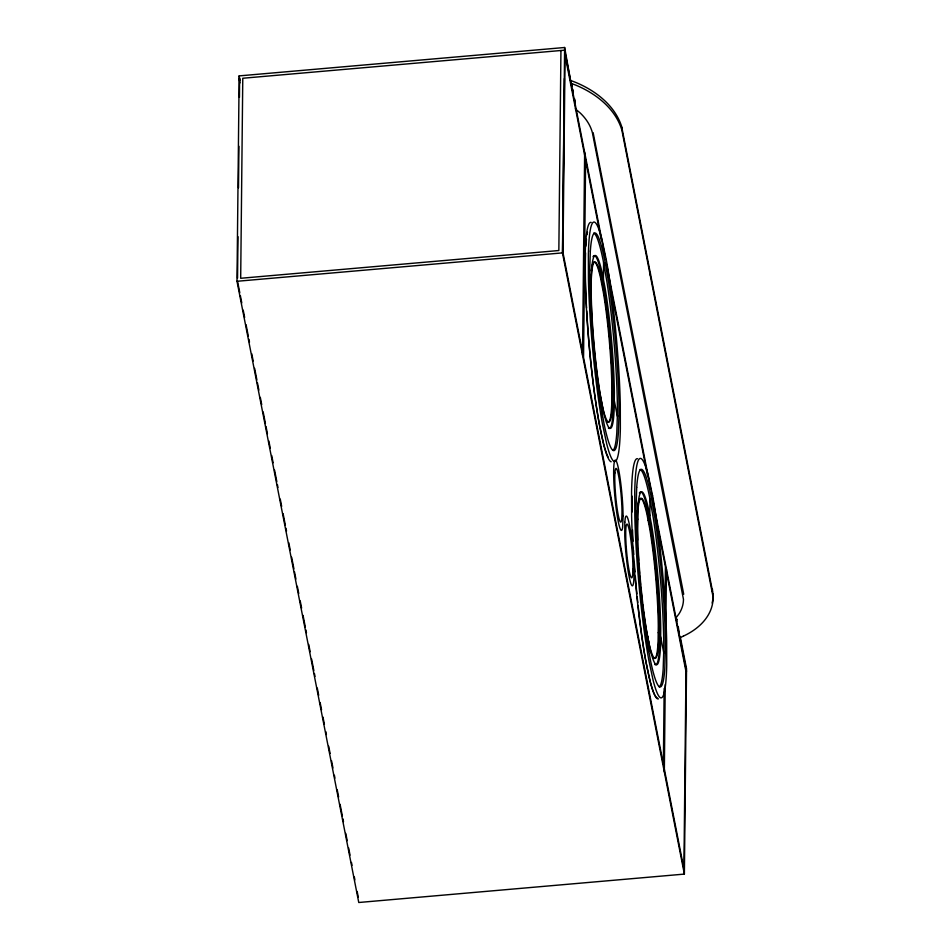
<?xml version="1.0" encoding="UTF-8"?>
<svg xmlns="http://www.w3.org/2000/svg" width="950" height="950" viewBox="0 0 950 950"><rect width="100%" height="100%" fill="white"/><g stroke="black" fill="none" stroke-linecap="round" stroke-linejoin="round"><path stroke-width="1.43" d="M680.188 636.393L686.529 668.705L684.38 874.095L358.767 902.5L236.989 281.283L239.151 75.893L564.633 47.5L571.104 83.339L575.914 85.191A98.883 67.937 0.6 0 1 621.834 129.96L712.975 596.457M237.547 278.148L237.975 236.669M238.498 187.768L238.925 146.276M239.436 97.387L239.638 78.411M560.939 50.504L558.849 250.527L240.683 278.279L242.773 78.256L564.597 50.184L605.174 256.939M684.38 874.095L562.471 252.89L564.633 47.5M562.578 252.854L564.407 78.541M571.71 86.438L571.746 83.766L572.292 86.545M582.528 355.086L584.654 152.368M585.616 160.075L583.549 357.426L663.373 764.192L664.157 688.524M601.172 403.37L601.207 399.902L600.566 399.962M602.466 279.549L602.419 284.169L601.778 284.216M601.979 416.896L602.11 404.439M621.775 129.972L621.799 127.288L713.011 593.774M650.311 275.405L650.346 272.721M647.532 640.846L647.579 636.227M648.838 515.862L648.791 520.493L648.161 520.541M648.375 651.831L648.494 640.763M664.953 612.845L665.439 566.841L654.028 508.737M664.323 771.899L665.238 684.641M665.748 635.681L666.449 569.192M676.732 621.597L676.756 618.925L676.911 619.661M679.345 634.909L678.276 626.644M712.417 591.886L712.453 589.202M590.639 279.359L590.425 294.358A80.323 8.229 85 0 0 590.484 298.3M636.975 518.486L637.011 515.672A80.323 8.229 85 0 1 637.272 511.112M675.783 618.129L679.084 613.736A53.2 36.551 0.6 0 0 683.466 599.319L592.42 132.81A69.92 48.046 0.6 0 0 580.272 113.062L575.332 108.846M683.394 636.168L679.891 637.664M236.989 281.283L562.471 252.89M605.186 262.711L603.594 262.853L603.416 279.466L601.825 279.597L603.096 286.081M590.306 283.409L591.256 283.314L589.594 274.823M611.836 396.387L612.465 396.328L613.32 400.662L614.27 400.579L617.334 416.171L618.925 416.029M651.557 499.035L649.966 499.178L649.8 515.779L648.209 515.921L649.729 523.699M636.678 519.721L637.64 519.638L635.966 511.147M658.207 632.712L658.837 632.653L659.692 636.987M665.297 652.353L663.706 652.484L660.654 636.904L659.062 637.046L659.146 628.876A86.759 8.883 85 0 0 658.659 611.978M571.128 80.655L575.938 82.508A98.883 67.937 0.6 0 1 621.87 127.276M593.144 132.727L683.715 594.237M572.838 89.336L573.384 92.114M574.75 99.073L575.296 101.864M606.599 264.207L650.774 489.309M651.344 492.219L686.506 671.389M601.291 239.982L565.06 55.373L562.994 252.724L582.552 352.402M608.416 276.296L608.986 279.205M609.556 282.114L647.758 476.781M666.425 571.876L685.983 671.555L683.917 868.906L664.359 769.227M632.902 569.24L633.793 573.741M239.151 75.893L239.994 80.239M239.115 78.565L239.97 82.923M237.512 281.117L239.792 292.743M240.362 295.652L241.787 302.919M243.212 310.187L244.637 317.442M246.062 324.71L248.342 336.336M248.912 339.245L249.482 342.154M251.762 353.78L253.187 361.048M254.612 368.315L256.892 379.941M257.45 382.85L258.875 390.106M260.3 397.373L261.725 404.641M263.15 411.908L265.43 423.534M266 426.443L267.425 433.711M268.85 440.978L270.275 448.246M271.7 455.513L273.125 462.781M274.55 470.036L276.83 481.674M277.4 484.571L277.97 487.481M280.25 499.106L281.675 506.374M283.088 513.641L285.368 525.267M285.938 528.176L286.508 531.074M288.788 542.711L290.213 549.967M291.638 557.234L293.918 568.86M294.488 571.769L295.913 579.037M297.338 586.304L298.763 593.572M300.188 600.839L301.613 608.107M303.038 615.374L305.318 627M305.888 629.898L306.458 632.807M308.726 644.432L310.151 651.7M311.576 658.967L313.856 670.593M314.426 673.502L314.996 676.412M317.276 688.038L318.701 695.305M320.126 702.561L321.551 709.828M322.976 717.096L324.401 724.363M325.826 731.631L326.396 734.54M328.676 746.166L330.101 753.433M331.526 760.701L332.951 767.968M334.376 775.236L334.934 778.133M337.214 789.759L338.639 797.026M340.064 804.294L342.344 815.919M342.914 818.829L343.484 821.738M345.764 833.364L347.189 840.631M348.614 847.899L350.039 855.154M351.464 862.422L352.034 865.331M354.314 876.957L354.884 879.866M357.164 891.492L358.304 897.311M646.416 633.555L646.95 636.286M647.437 638.828L647.924 641.369M600.816 401.233L601.303 403.774M608.178 457.199A118.049 12.089 85 0 1 586.708 310.959M586.542 308.002A118.049 12.089 85 0 1 585.568 252.866M585.889 246.157A118.049 12.089 85 0 1 586.459 239.186M587.041 234.721A118.049 12.089 85 0 1 587.48 232.204M658.409 698.867A118.049 12.089 85 0 1 638.091 605.447M637.783 602.561A118.049 12.089 85 0 1 637.177 596.731M636.892 593.809A118.049 12.089 85 0 1 635.324 576.306M634.968 571.9A118.049 12.089 85 0 1 634.327 563.112M633.757 554.515A118.049 12.089 85 0 1 633.484 550.074M633.021 541.251A118.049 12.089 85 0 1 632.534 529.874M632.094 512.003A118.049 12.089 85 0 1 632.166 496.197M713.07 596.457A67.723 46.526 0.6 0 1 683.347 636.12M713.094 593.774A67.723 46.526 0.6 0 1 712.12 603.036M639.386 493.062A86.759 8.883 85 0 1 647.342 508.191L650.37 523.64A86.759 8.883 85 0 1 659.775 628.829L659.609 645.264A86.759 8.883 85 0 1 654.716 664.359M640.039 469.478A109.25 11.186 85 0 1 649.539 496.743L653.315 518.178A109.25 11.186 85 0 1 663.777 650.37L663.171 669.014A109.25 11.186 85 0 1 659.205 686.909M650.928 652.804A80.323 8.229 85 0 1 648.518 644.159M643.91 618.783A80.323 8.229 85 0 1 643.506 615.956M636.999 540.182A80.323 8.229 85 0 1 636.892 535.978M637.937 504.961A80.323 8.229 85 0 1 639.065 500.163M639.516 499.237A80.323 8.229 85 0 1 646.926 514.188L649.729 528.722A80.323 8.229 85 0 1 658.291 626.157L658.089 641.143A80.323 8.229 85 0 1 653.457 657.911M643.542 611.574A80.323 8.229 85 0 0 646 628.045L648.803 642.592A80.323 8.229 85 0 0 658.73 641.096L658.932 626.097A80.323 8.229 85 0 0 650.37 528.675L647.568 514.128A80.323 8.229 85 0 0 637.652 515.624L637.438 530.622A80.323 8.229 85 0 0 637.64 540.122M643.352 610.114A80.323 8.229 85 0 1 642.651 604.556M642.307 601.694A80.323 8.229 85 0 1 640.751 587.266M640.49 584.487A80.323 8.229 85 0 1 639.742 576.08M639.516 573.278A80.323 8.229 85 0 1 638.78 563.231M638.59 560.298A80.323 8.229 85 0 1 637.972 548.874M650.156 526.217A86.759 8.883 85 0 1 650.572 528.829M650.999 531.525A86.759 8.883 85 0 1 651.617 535.693M652.021 538.543A86.759 8.883 85 0 1 652.614 542.878M652.793 544.255A86.759 8.883 85 0 1 653.505 549.872M654.182 555.655A86.759 8.883 85 0 1 654.514 558.588M655.144 564.49A86.759 8.883 85 0 1 655.429 567.257M656.106 574.322A86.759 8.883 85 0 1 656.486 578.586M656.949 584.238A86.759 8.883 85 0 1 657.163 587.041M657.982 598.928A86.759 8.883 85 0 1 658.231 603.309M657.554 698.096A120.175 12.302 85 0 1 649.907 680.509L645.715 660.844A120.175 12.302 85 0 1 631.619 515.886L631.56 491.589A120.175 12.302 85 0 1 637.545 458.731M593.014 256.738A86.759 8.883 85 0 1 600.958 271.866L603.986 287.327A86.759 8.883 85 0 1 613.403 392.504L613.225 408.939A86.759 8.883 85 0 1 608.344 428.034M593.667 233.154A109.25 11.186 85 0 1 603.167 260.419L606.943 281.853A109.25 11.186 85 0 1 617.405 414.046L616.799 432.689A109.25 11.186 85 0 1 613.367 450.086M591.268 270.857A80.323 8.229 85 0 1 592.693 263.839M593.144 262.913A80.323 8.229 85 0 1 600.554 277.863L603.357 292.41A80.323 8.229 85 0 1 611.919 389.832L611.717 404.831A80.323 8.229 85 0 1 607.086 421.586M596.98 373.789A80.323 8.229 85 0 0 599.628 391.721L602.431 406.267A80.323 8.229 85 0 0 612.346 404.771L612.56 389.773A80.323 8.229 85 0 0 603.998 292.351L601.196 277.804A80.323 8.229 85 0 0 591.268 279.3L591.066 294.298A80.323 8.229 85 0 0 591.126 298.241M596.802 372.424A80.323 8.229 85 0 1 596.101 366.807M595.757 363.933A80.323 8.229 85 0 1 594.249 349.564M593.857 345.372A80.323 8.229 85 0 1 593.251 338.354M592.812 332.809A80.323 8.229 85 0 1 592.206 323.974M592.04 321.053A80.323 8.229 85 0 1 591.304 305.235M603.571 288.622A86.759 8.883 85 0 1 603.986 291.199M604.414 293.847A86.759 8.883 85 0 1 605.031 297.967M605.447 300.794A86.759 8.883 85 0 1 606.041 305.104M606.421 307.931A86.759 8.883 85 0 1 606.955 312.122M607.644 317.87A86.759 8.883 85 0 1 607.976 320.803M608.463 325.221A86.759 8.883 85 0 1 608.772 328.166M609.461 335.16A86.759 8.883 85 0 1 609.852 339.411M610.458 346.512A86.759 8.883 85 0 1 610.791 350.716M611.42 359.646A86.759 8.883 85 0 1 611.776 365.536M612.014 369.859A86.759 8.883 85 0 1 612.667 387.196M611.182 461.771A120.175 12.302 85 0 1 603.535 444.184L599.331 424.519A120.175 12.302 85 0 1 585.247 279.561L585.176 255.265A120.175 12.302 85 0 1 591.161 222.407M591.351 275.049L591.173 291.484A86.759 8.883 85 0 0 600.59 396.661L603.618 412.122A86.759 8.883 85 0 0 614.187 408.856L614.365 392.421A86.759 8.883 85 0 0 604.948 287.244L601.92 271.783A86.759 8.883 85 0 0 591.351 275.049M637.723 511.361L637.545 527.808A86.759 8.883 85 0 0 646.962 632.985L649.99 648.434A86.759 8.883 85 0 0 660.559 645.181L660.737 628.746A86.759 8.883 85 0 0 651.32 523.557L648.292 508.108A86.759 8.883 85 0 0 637.723 511.361M623.105 516.004L622.63 527.404A35.269 3.61 85 0 1 615.268 500.662A35.269 3.61 85 0 1 615.766 460.334A35.269 3.61 85 0 1 622.867 507.953L623.105 516.004M624.803 522.203L624.779 535.907A34.972 3.574 85 0 0 631.607 585.188A34.972 3.574 85 0 0 632.664 548.245A34.972 3.574 85 0 0 625.278 518.082L624.803 522.203M614.923 472.969L614.781 477.601A26.933 2.755 85 0 0 617.832 512.976A26.933 2.755 85 0 0 621.846 517.56L622.001 512.929A26.933 2.755 85 0 0 618.937 477.553A26.933 2.755 85 0 0 614.923 472.969M590.33 251.073L589.724 269.717A109.25 11.186 85 0 0 600.186 401.909L603.962 423.344A109.25 11.186 85 0 0 618.391 432.559L618.996 413.903A109.25 11.186 85 0 0 608.534 281.711L604.758 260.276A109.25 11.186 85 0 0 590.33 251.073M636.702 487.397L636.108 506.041A109.25 11.186 85 0 0 646.558 638.234L650.334 659.668A109.25 11.186 85 0 0 664.762 668.871L665.368 650.227A109.25 11.186 85 0 0 654.906 518.035L651.13 496.601A109.25 11.186 85 0 0 636.702 487.397M606.195 259.386L602.003 239.721A120.175 12.302 85 0 0 588.359 254.992L588.43 279.288A120.175 12.302 85 0 0 602.514 424.246L606.717 443.911A120.175 12.302 85 0 0 620.35 428.64L620.291 404.344A120.175 12.302 85 0 0 606.195 259.386M652.579 495.698L648.375 476.045A120.175 12.302 85 0 0 634.742 491.316L634.802 515.601A120.175 12.302 85 0 0 648.898 660.571L653.101 680.224A120.175 12.302 85 0 0 666.734 664.953L666.663 640.668A120.175 12.302 85 0 0 652.579 495.698M632.914 569.751L632.866 564.158A26.933 2.755 85 0 0 629.126 529.518A26.933 2.755 85 0 0 625.717 532.131L625.765 537.724A26.933 2.755 85 0 0 629.494 572.363A26.933 2.755 85 0 0 632.914 569.751"/></g></svg>
